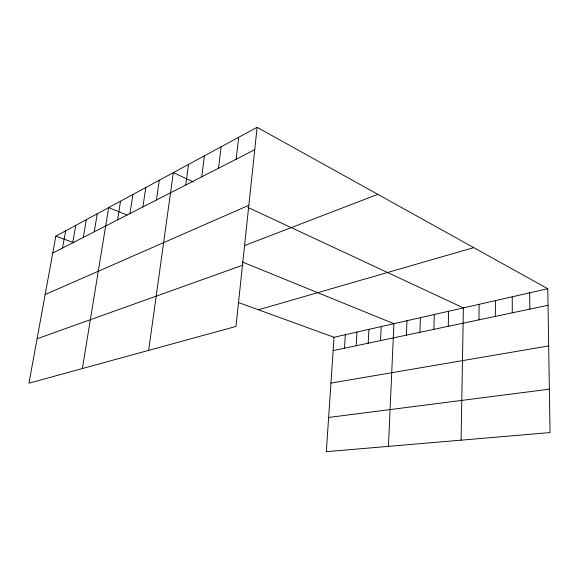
<?xml version="1.0" encoding="UTF-8"?>
<svg xmlns="http://www.w3.org/2000/svg" width="579" height="579" viewBox="0 0 579 579"><rect width="100%" height="100%" fill="white"/><g stroke="black" fill="none" stroke-linecap="round" stroke-linejoin="round"><path stroke-width="0.87" d="M495.327 316.395L495.407 300.624M478.956 319.847L479.13 304.322M461.079 440.17L463.395 307.898L247.863 207.376M448.262 326.317L448.609 311.256M433.866 329.35L434.293 314.506M419.913 332.295L420.412 317.661M406.386 335.147L406.957 320.715M388.437 446.373L393.901 323.683L242.369 262.005M380.533 340.597L381.228 326.563M368.172 343.202L368.917 329.357M356.165 345.728L356.961 332.071M344.491 348.189L345.345 334.713M547.777 288.733L334.047 337.275L326.324 451.671L550.05 432.571L547.777 288.733L257.112 127.329L55.845 236.145L28.95 383.197L235.986 326.44L257.112 127.329M236.167 159.232L238.657 137.31M218.529 168.25L221.113 146.791M201.753 176.834L204.416 155.816M185.772 185.005L188.508 164.422M148.651 350.382L173.338 172.622L193.451 182.001M156.417 200.016L159.276 180.228M142.904 206.927L145.807 187.509M129.964 213.542L132.909 194.479M117.566 219.89L120.541 201.166M82.37 368.555L108.671 207.586L126.967 215.033M94.239 231.817L97.272 213.745M83.26 237.433L86.307 219.673M72.701 242.833L75.769 225.376M62.539 248.029L65.622 230.862M52.754 253.037L254.738 149.729M45.162 294.537L248.84 205.292M244.425 245.605L377.805 194.349M37.078 338.766L242.471 265.298M258.415 309.779L473.76 247.631M333.149 350.584L548.038 305.285M330.956 383.088L548.682 345.924M328.633 417.452L549.362 389.182M55.845 236.145L74.025 242.753M238.338 302.484L334.047 337.275M529.698 292.836L529.836 309.121M512.256 296.803L512.277 312.826"/></g></svg>
